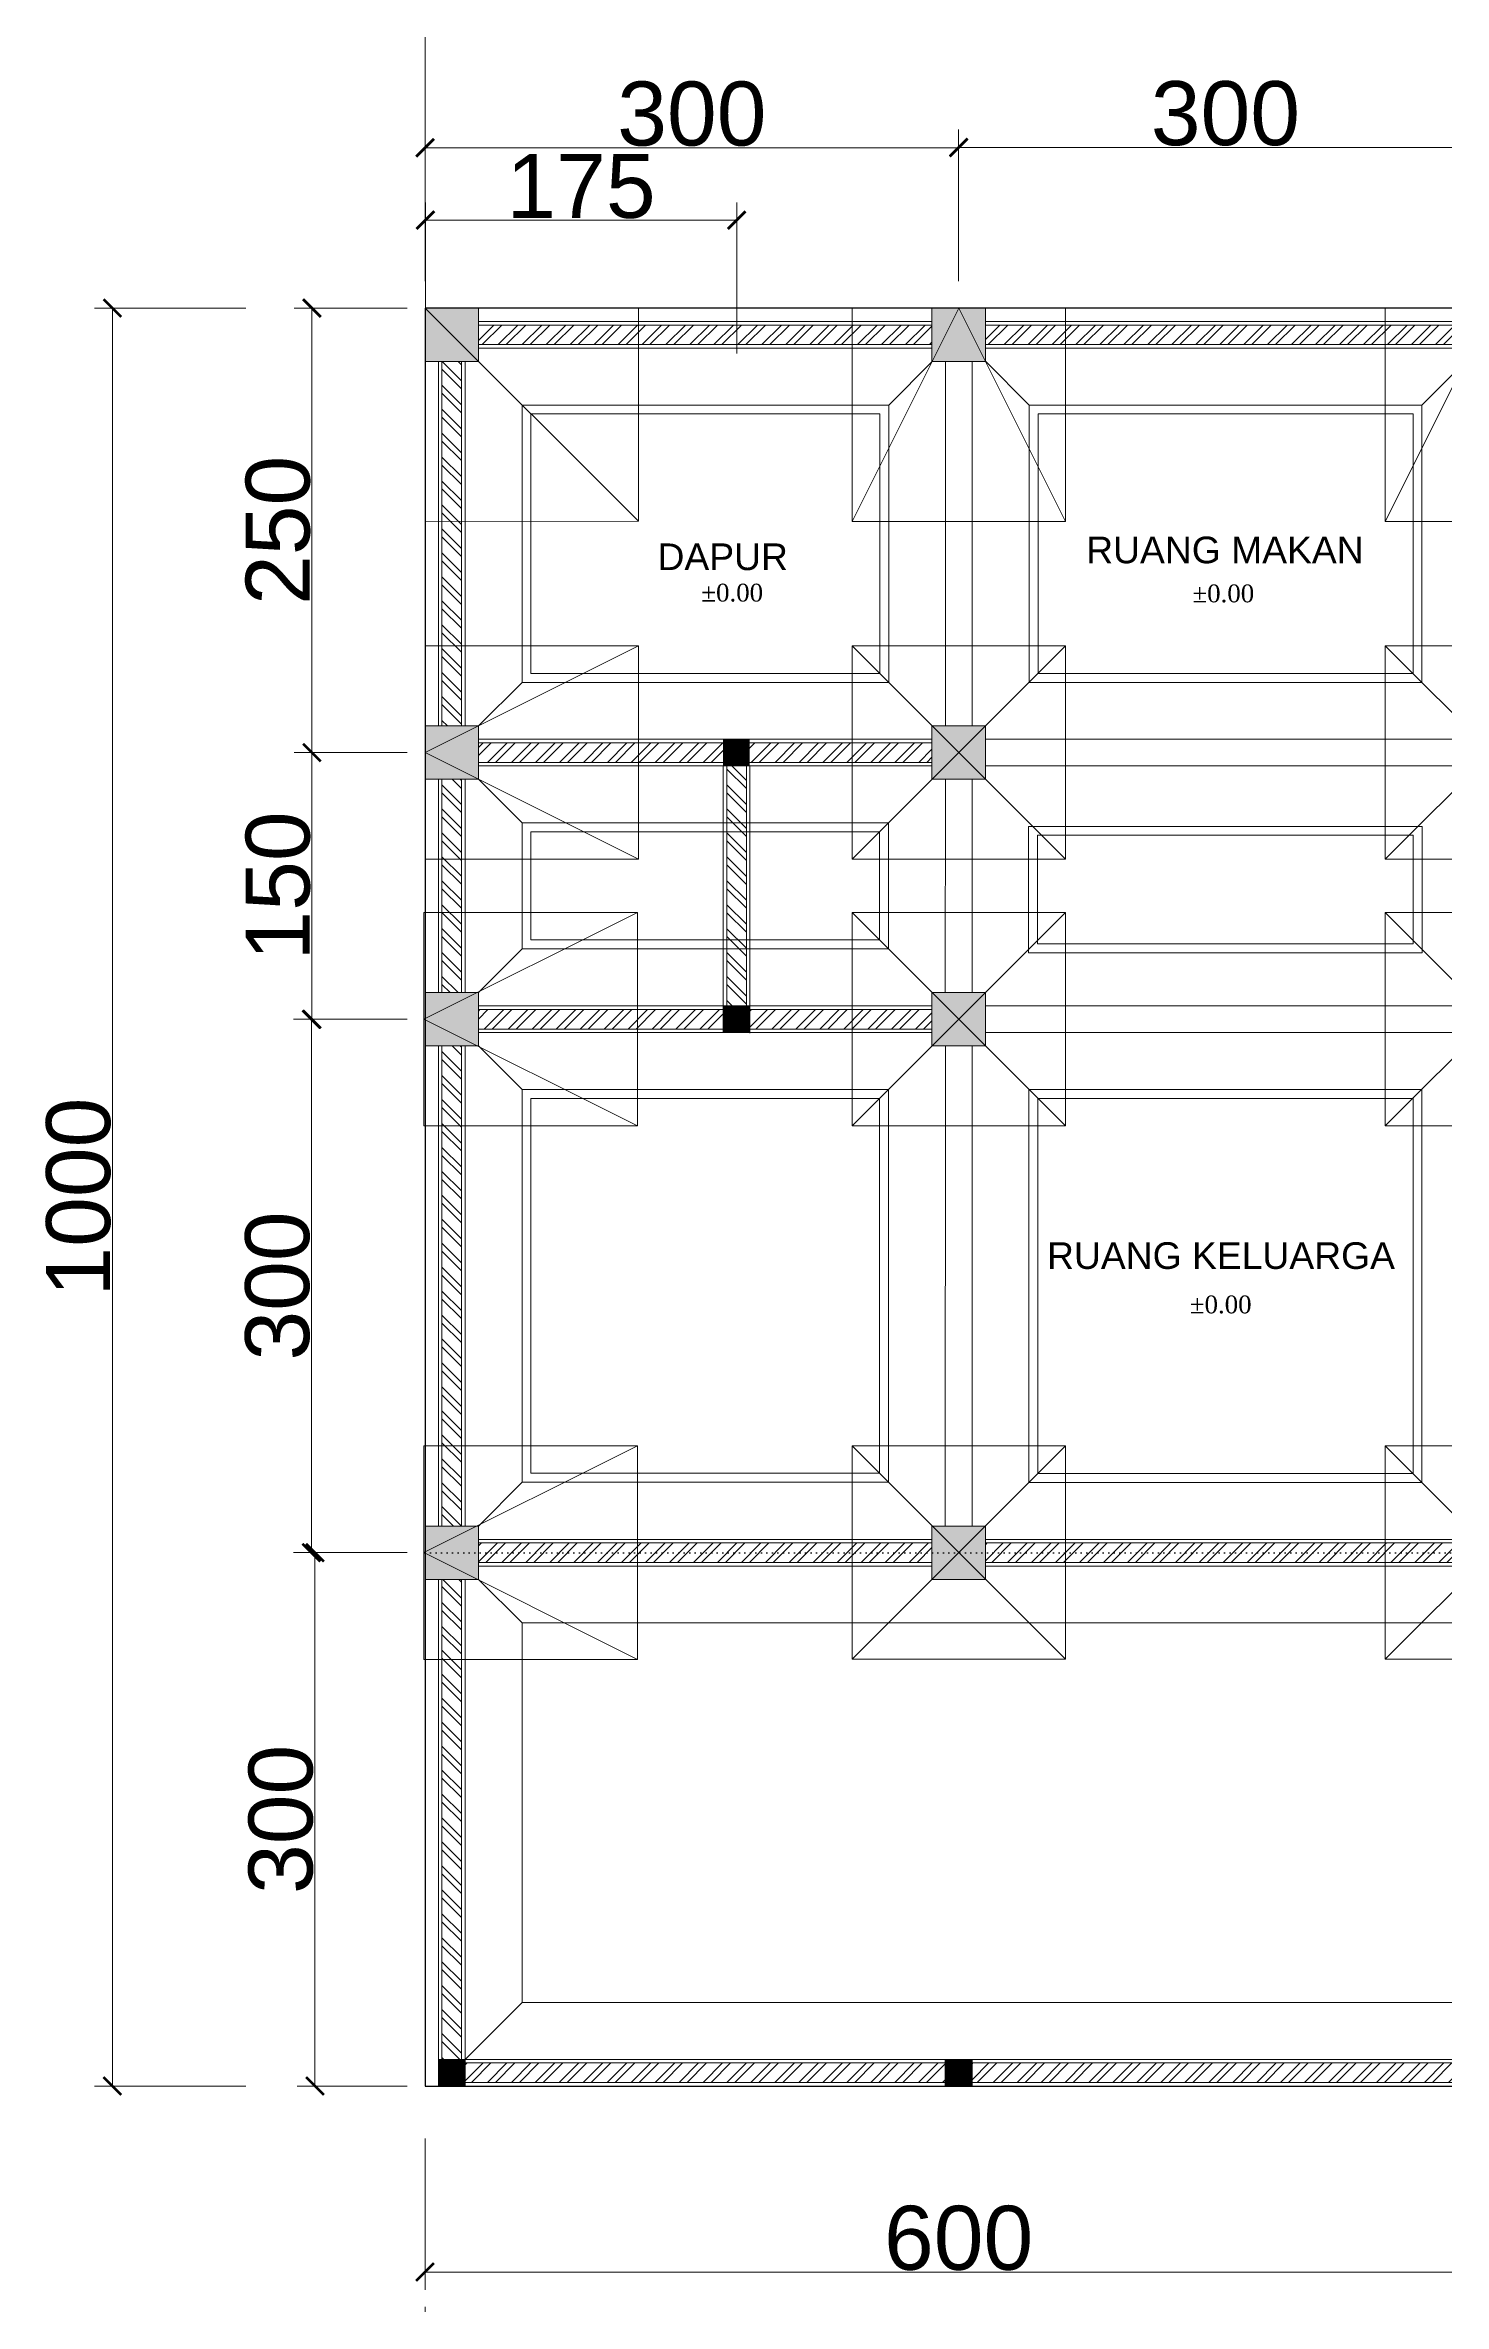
# Model space of a CAD drawing. Header units: millimetres. Extents: x -12161372 to 46643, y -9506984 to 15358.
# Drawn here: x 21673 to 22460, y 1899 to 3170 of the extents above; entities that cross this region are included whole.
import ezdxf

# ---------------------------------------------------------------- set-up
doc = ezdxf.new("R2010")
doc.units = ezdxf.units.MM
doc.linetypes.add('ACAD_ISO07W100', pattern=[3, 0, -3])
for name, color, linetype, lineweight in [('arsiran', 202, 'Continuous', 0), ('dimensi', 50, 'Continuous', 5), ('dinding', 110, 'Continuous', 9), ('kolom', 150, 'Continuous', 13), ('pondasi', 7, 'Continuous', 13), ('teks', 255, 'Continuous', 5)]:
    doc.layers.add(name, color=color, linetype=linetype, lineweight=lineweight)
doc.layers.add('lantai', color=9, linetype='Continuous')
doc.styles.get("Standard").update_dxf_attribs({"font": 'arial.ttf'})
doc.styles.add('teks3', font='times.ttf', dxfattribs={"height": 25})
doc.dimstyles.new('ISO-25', dxfattribs={"dimtxt": 4.5, "dimasz": 10, "dimexe": 10, "dimexo": 10, "dimtad": 1, "dimtxsty": 'Standard', "dimblk": 'ARCHTICK', "dimcen": 2.5, "dimclrt": 256, "dimadec": 0, "dimazin": 0, "dimtfac": 1, "dimtmove": 0, "dimatfit": 3, "dimfxl": 75, "dimfxlon": 1, "dimtfillclr": 256, "dimlwd": -1, "dimlwe": -1, "dimarcsym": 0})
pattern_1 = [(45, (-2274.681, -4513.269), (-6.735192, 6.735192), []), (45, (-2270.191, -4513.269), (-6.735192, 6.735192), [])]

# ---------------------------------------------------------------- blocks, each defined once
blk = doc.blocks.new('_ArchTick')
at = {"color": 0, "linetype": 'ByBlock', "const_width": 0.15}
blk.add_lwpolyline([(-0.5, -0.5), (0.5, 0.5)], dxfattribs=at)
blk = doc.blocks.new('*D294')
at = {"layer": 'Defpoints', "color": 0, "ltscale": 10, "transparency": 16777216}
for p in [(22187, 3112), (21887, 3021.8), (22187, 3021.8)]:
    blk.add_point(p, dxfattribs=at)
at = {"layer": 'dimensi', "color": 0, "ltscale": 10, "transparency": 16777216}
for p, q in [((21887, 3037), (21887, 3122)), ((22187, 3037), (22187, 3122)), ((21887, 3112), (22187, 3112))]:
    blk.add_line(p, q, dxfattribs=at)
at = {"layer": 'dimensi', "color": 0, "ltscale": 10, "transparency": 16777216, "xscale": 10, "yscale": 10, "zscale": 10, "rotation": 180}
blk.add_blockref('_ArchTick', (21887, 3112), dxfattribs=at)
at = {"layer": 'dimensi', "color": 0, "ltscale": 10, "transparency": 16777216, "xscale": 10, "yscale": 10, "zscale": 10}
blk.add_blockref('_ArchTick', (22187, 3112), dxfattribs=at)
at = {"layer": 'dimensi', "ltscale": 10, "transparency": 16777216, "insert": (22037, 3131), "char_height": 4.5, "attachment_point": 5}
blk.add_mtext('{\\H8x;300}', dxfattribs=at)
blk = doc.blocks.new('*D295')
at = {"layer": 'Defpoints', "color": 0, "ltscale": 10, "transparency": 16777216}
for p in [(22487, 3112.2), (22187, 3021.8), (22487, 3021.8)]:
    blk.add_point(p, dxfattribs=at)
at = {"layer": 'dimensi', "color": 0, "ltscale": 10, "transparency": 16777216}
for p, q in [((22187, 3037.2), (22187, 3122.2)), ((22487, 3037.2), (22487, 3122.2)), ((22187, 3112.2), (22487, 3112.2))]:
    blk.add_line(p, q, dxfattribs=at)
at = {"layer": 'dimensi', "color": 0, "ltscale": 10, "transparency": 16777216, "xscale": 10, "yscale": 10, "zscale": 10, "rotation": 180}
blk.add_blockref('_ArchTick', (22187, 3112.2), dxfattribs=at)
at = {"layer": 'dimensi', "color": 0, "ltscale": 10, "transparency": 16777216, "xscale": 10, "yscale": 10, "zscale": 10}
blk.add_blockref('_ArchTick', (22487, 3112.2), dxfattribs=at)
at = {"layer": 'dimensi', "ltscale": 10, "transparency": 16777216, "insert": (22337, 3131.2), "char_height": 4.5, "attachment_point": 5}
blk.add_mtext('{\\H8x;300}', dxfattribs=at)
blk = doc.blocks.new('*D298')
at = {"layer": 'Defpoints', "color": 0, "ltscale": 10, "transparency": 16777216}
for p in [(23087, 3184.1), (21887, 3021.8), (23087, 3021.8)]:
    blk.add_point(p, dxfattribs=at)
at = {"layer": 'dimensi', "color": 0, "ltscale": 10, "transparency": 16777216}
for p, q in [((21887, 3109.1), (21887, 3194.1)), ((23087, 3109.1), (23087, 3194.1)), ((21887, 3184.1), (23087, 3184.1))]:
    blk.add_line(p, q, dxfattribs=at)
at = {"layer": 'dimensi', "color": 0, "ltscale": 10, "transparency": 16777216, "xscale": 10, "yscale": 10, "zscale": 10, "rotation": 180}
blk.add_blockref('_ArchTick', (21887, 3184.1), dxfattribs=at)
at = {"layer": 'dimensi', "color": 0, "ltscale": 10, "transparency": 16777216, "xscale": 10, "yscale": 10, "zscale": 10}
blk.add_blockref('_ArchTick', (23087, 3184.1), dxfattribs=at)
at = {"layer": 'dimensi', "ltscale": 10, "transparency": 16777216, "insert": (22485.3, 3203.1), "char_height": 4.5, "attachment_point": 5}
blk.add_mtext('{\\H8x;1200}', dxfattribs=at)
blk = doc.blocks.new('*D291')
at = {"layer": 'Defpoints', "color": 0, "ltscale": 10, "transparency": 16777216}
for p in [(21887, 3021.8), (21823.4, 2771.8), (21887, 2771.8)]:
    blk.add_point(p, dxfattribs=at)
at = {"layer": 'dimensi', "color": 0, "ltscale": 10, "transparency": 16777216}
for p, q in [((21877, 3021.8), (21813.4, 3021.8)), ((21823.4, 3021.8), (21823.4, 2771.8)), ((21877, 2771.8), (21813.4, 2771.8))]:
    blk.add_line(p, q, dxfattribs=at)
at = {"layer": 'dimensi', "color": 0, "ltscale": 10, "transparency": 16777216, "xscale": 10, "yscale": 10, "zscale": 10}
for p, rotation in [((21823.4, 3021.8), 90), ((21823.4, 2771.8), 270)]:
    blk.add_blockref('_ArchTick', p, dxfattribs=dict(at, rotation=rotation))
at = {"layer": 'dimensi', "ltscale": 10, "transparency": 16777216, "insert": (21804.4, 2896.8), "char_height": 4.5, "attachment_point": 5, "rotation": 90}
blk.add_mtext('{\\H8x;250}', dxfattribs=at)
blk = doc.blocks.new('*D299')
at = {"layer": 'Defpoints', "color": 0, "ltscale": 10, "transparency": 16777216}
for p in [(21887, 2021.8), (23087, 2021.8), (23087, 1822.6)]:
    blk.add_point(p, dxfattribs=at)
at = {"layer": 'dimensi', "color": 0, "ltscale": 10, "transparency": 16777216}
for p, q in [((21887, 1897.6), (21887, 1812.6)), ((23087, 1897.6), (23087, 1812.6)), ((21887, 1822.6), (23087, 1822.6))]:
    blk.add_line(p, q, dxfattribs=at)
at = {"layer": 'dimensi', "color": 0, "ltscale": 10, "transparency": 16777216, "xscale": 10, "yscale": 10, "zscale": 10, "rotation": 180}
blk.add_blockref('_ArchTick', (21887, 1822.6), dxfattribs=at)
at = {"layer": 'dimensi', "color": 0, "ltscale": 10, "transparency": 16777216, "xscale": 10, "yscale": 10, "zscale": 10}
blk.add_blockref('_ArchTick', (23087, 1822.6), dxfattribs=at)
at = {"layer": 'dimensi', "ltscale": 10, "transparency": 16777216, "insert": (22491.8, 1841.6), "char_height": 4.5, "attachment_point": 5}
blk.add_mtext('{\\H8x;1200}', dxfattribs=at)
blk = doc.blocks.new('*D302')
at = {"layer": 'Defpoints', "color": 0, "ltscale": 10, "transparency": 16777216}
for p in [(21887, 2021.8), (22487, 2021.2), (21887, 1917.2)]:
    blk.add_point(p, dxfattribs=at)
at = {"layer": 'dimensi', "color": 0, "ltscale": 10, "transparency": 16777216}
for p, q in [((21887, 1992.2), (21887, 1907.2)), ((22487, 1992.2), (22487, 1907.2)), ((22487, 1917.2), (21887, 1917.2))]:
    blk.add_line(p, q, dxfattribs=at)
at = {"layer": 'dimensi', "color": 0, "ltscale": 10, "transparency": 16777216, "xscale": 10, "yscale": 10, "zscale": 10, "rotation": 180}
blk.add_blockref('_ArchTick', (21887, 1917.2), dxfattribs=at)
at = {"layer": 'dimensi', "color": 0, "ltscale": 10, "transparency": 16777216, "xscale": 10, "yscale": 10, "zscale": 10}
blk.add_blockref('_ArchTick', (22487, 1917.2), dxfattribs=at)
at = {"layer": 'dimensi', "ltscale": 10, "transparency": 16777216, "insert": (22187, 1936.2), "char_height": 4.5, "attachment_point": 5}
blk.add_mtext('{\\H8x;600}', dxfattribs=at)
blk = doc.blocks.new('*D303')
at = {"layer": 'Defpoints', "color": 0, "ltscale": 10, "transparency": 16777216}
for p in [(21887, 2771.8), (21823.4, 2621.8), (21887, 2621.8)]:
    blk.add_point(p, dxfattribs=at)
at = {"layer": 'dimensi', "color": 0, "ltscale": 10, "transparency": 16777216}
for p, q in [((21877, 2771.8), (21813.4, 2771.8)), ((21823.4, 2771.8), (21823.4, 2621.8)), ((21877, 2621.8), (21813.4, 2621.8))]:
    blk.add_line(p, q, dxfattribs=at)
at = {"layer": 'dimensi', "color": 0, "ltscale": 10, "transparency": 16777216, "xscale": 10, "yscale": 10, "zscale": 10}
for p, rotation in [((21823.4, 2771.8), 90), ((21823.4, 2621.8), 270)]:
    blk.add_blockref('_ArchTick', p, dxfattribs=dict(at, rotation=rotation))
at = {"layer": 'dimensi', "ltscale": 10, "transparency": 16777216, "insert": (21804.4, 2696.8), "char_height": 4.5, "attachment_point": 5, "rotation": 90}
blk.add_mtext('{\\H8x;150}', dxfattribs=at)
blk = doc.blocks.new('*D304')
at = {"layer": 'Defpoints', "color": 0, "ltscale": 10, "transparency": 16777216}
for p in [(21887, 2621.8), (21823.1, 2321.8), (21887, 2321.8)]:
    blk.add_point(p, dxfattribs=at)
at = {"layer": 'dimensi', "color": 0, "ltscale": 10, "transparency": 16777216}
for p, q in [((21877, 2621.8), (21813.1, 2621.8)), ((21823.1, 2621.8), (21823.1, 2321.8)), ((21877, 2321.8), (21813.1, 2321.8))]:
    blk.add_line(p, q, dxfattribs=at)
at = {"layer": 'dimensi', "color": 0, "ltscale": 10, "transparency": 16777216, "xscale": 10, "yscale": 10, "zscale": 10}
for p, rotation in [((21823.1, 2621.8), 90), ((21823.1, 2321.8), 270)]:
    blk.add_blockref('_ArchTick', p, dxfattribs=dict(at, rotation=rotation))
at = {"layer": 'dimensi', "ltscale": 10, "transparency": 16777216, "insert": (21804.1, 2471.8), "char_height": 4.5, "attachment_point": 5, "rotation": 90}
blk.add_mtext('{\\H8x;300}', dxfattribs=at)
blk = doc.blocks.new('*D305')
at = {"layer": 'Defpoints', "color": 0, "ltscale": 10, "transparency": 16777216}
for p in [(21887, 2321.8), (21825.1, 2021.8), (21887, 2021.8)]:
    blk.add_point(p, dxfattribs=at)
at = {"layer": 'dimensi', "color": 0, "ltscale": 10, "transparency": 16777216}
for p, q in [((21877, 2321.8), (21815.1, 2321.8)), ((21825.1, 2321.8), (21825.1, 2021.8)), ((21877, 2021.8), (21815.1, 2021.8))]:
    blk.add_line(p, q, dxfattribs=at)
at = {"layer": 'dimensi', "color": 0, "ltscale": 10, "transparency": 16777216, "xscale": 10, "yscale": 10, "zscale": 10}
for p, rotation in [((21825.1, 2321.8), 90), ((21825.1, 2021.8), 270)]:
    blk.add_blockref('_ArchTick', p, dxfattribs=dict(at, rotation=rotation))
at = {"layer": 'dimensi', "ltscale": 10, "transparency": 16777216, "insert": (21806, 2171.8), "char_height": 4.5, "attachment_point": 5, "rotation": 90}
blk.add_mtext('{\\H8x;300}', dxfattribs=at)
blk = doc.blocks.new('*D308')
at = {"layer": 'Defpoints', "color": 0, "ltscale": 10, "transparency": 16777216}
for p in [(21887, 3021.8), (21711.2, 2021.8), (21894.5, 2021.8)]:
    blk.add_point(p, dxfattribs=at)
at = {"layer": 'dimensi', "color": 0, "ltscale": 10, "transparency": 16777216}
for p, q in [((21786.2, 3021.8), (21701.2, 3021.8)), ((21711.2, 3021.8), (21711.2, 2021.8)), ((21786.2, 2021.8), (21701.2, 2021.8))]:
    blk.add_line(p, q, dxfattribs=at)
at = {"layer": 'dimensi', "color": 0, "ltscale": 10, "transparency": 16777216, "xscale": 10, "yscale": 10, "zscale": 10}
for p, rotation in [((21711.2, 3021.8), 90), ((21711.2, 2021.8), 270)]:
    blk.add_blockref('_ArchTick', p, dxfattribs=dict(at, rotation=rotation))
at = {"layer": 'dimensi', "ltscale": 10, "transparency": 16777216, "insert": (21692.2, 2521.8), "char_height": 4.5, "attachment_point": 5, "rotation": 90}
blk.add_mtext('{\\H8x;1000}', dxfattribs=at)
blk = doc.blocks.new('*U24')
at = {"layer": 'arsiran'}
h = blk.add_hatch(dxfattribs=at)
h.set_pattern_fill('ANSI32', color=256)
h.set_pattern_definition([(45, (-2289.681, -4513.269), (-6.735192, 6.735192), []), (45, (-2285.191, -4513.269), (-6.735192, 6.735192), [])])
h.paths.add_polyline_path([(0, 5.5), (0, -5.5), (255, -5.5), (255, 5.5)])
blk.add_lwpolyline([(0, -5.5), (255, -5.5), (255, 5.5), (0, 5.5)], close=True, dxfattribs=at)
at = {"layer": 'dinding'}
blk.add_lwpolyline([(0, -7.5), (255, -7.5), (255, 7.5), (0, 7.5)], close=True, dxfattribs=at)
blk = doc.blocks.new('*U4')
at = {"layer": 'arsiran'}
h = blk.add_hatch(dxfattribs=at)
h.set_pattern_fill('ANSI32', color=256)
h.set_pattern_definition(pattern_1)
h.paths.add_polyline_path([(0, 5.5), (0, -5.5), (270, -5.5), (270, 5.5)])
blk.add_lwpolyline([(0, -5.5), (270, -5.5), (270, 5.5), (0, 5.5)], close=True, dxfattribs=at)
at = {"layer": 'dinding'}
blk.add_lwpolyline([(0, -7.5), (270, -7.5), (270, 7.5), (0, 7.5)], close=True, dxfattribs=at)
blk = doc.blocks.new('*U23')
at = {"layer": 'arsiran'}
h = blk.add_hatch(dxfattribs=at)
h.set_pattern_fill('ANSI32', color=256)
h.set_pattern_definition([(45, (-2339.681, -4513.269), (-6.735192, 6.735192), []), (45, (-2335.191, -4513.269), (-6.735192, 6.735192), [])])
h.paths.add_polyline_path([(0, 5.5), (0, -5.5), (205, -5.5), (205, 5.5)])
blk.add_lwpolyline([(0, -5.5), (205, -5.5), (205, 5.5), (0, 5.5)], close=True, dxfattribs=at)
at = {"layer": 'dinding'}
blk.add_lwpolyline([(0, -7.5), (205, -7.5), (205, 7.5), (0, 7.5)], close=True, dxfattribs=at)
blk = doc.blocks.new('*U9')
at = {"layer": 'arsiran'}
h = blk.add_hatch(dxfattribs=at)
h.set_pattern_fill('ANSI32', color=256)
h.set_pattern_definition([(45, (-2424.681, -4513.269), (-6.735192, 6.735192), []), (45, (-2420.191, -4513.269), (-6.735192, 6.735192), [])])
h.paths.add_polyline_path([(0, 5.5), (0, -5.5), (120, -5.5), (120, 5.5)])
blk.add_lwpolyline([(0, -5.5), (120, -5.5), (120, 5.5), (0, 5.5)], close=True, dxfattribs=at)
at = {"layer": 'dinding'}
blk.add_lwpolyline([(0, -7.5), (120, -7.5), (120, 7.5), (0, 7.5)], close=True, dxfattribs=at)
blk = doc.blocks.new('*U10')
at = {"layer": 'arsiran'}
h = blk.add_hatch(dxfattribs=at)
h.set_pattern_fill('ANSI32', color=256)
h.set_pattern_definition(pattern_1)
h.paths.add_polyline_path([(0, 5.5), (0, -5.5), (270, -5.5), (270, 5.5)])
blk.add_lwpolyline([(0, -5.5), (270, -5.5), (270, 5.5), (0, 5.5)], close=True, dxfattribs=at)
at = {"layer": 'dinding'}
blk.add_lwpolyline([(0, -7.5), (270, -7.5), (270, 7.5), (0, 7.5)], close=True, dxfattribs=at)
blk = doc.blocks.new('*U8')
at = {"layer": 'arsiran'}
h = blk.add_hatch(dxfattribs=at)
h.set_pattern_fill('ANSI32', color=256)
h.set_pattern_definition([(45, (-2409.681, -4513.269), (-6.735192, 6.735192), []), (45, (-2405.191, -4513.269), (-6.735192, 6.735192), [])])
h.paths.add_polyline_path([(0, 5.5), (0, -5.5), (135, -5.5), (135, 5.5)])
blk.add_lwpolyline([(0, -5.5), (135, -5.5), (135, 5.5), (0, 5.5)], close=True, dxfattribs=at)
at = {"layer": 'dinding'}
blk.add_lwpolyline([(0, -7.5), (135, -7.5), (135, 7.5), (0, 7.5)], close=True, dxfattribs=at)
blk = doc.blocks.new('2')
at = {"layer": 'pondasi', "ltscale": 10}
for p, q in [((24443.1, -926.5), (24563.1, -806.5)), ((24443.1, -806.5), (24563.1, -926.5))]:
    blk.add_line(p, q, dxfattribs=at)
blk.add_lwpolyline([(24443.1, -926.5), (24563.1, -926.5), (24563.1, -806.5), (24443.1, -806.5)], close=True, dxfattribs=at)
blk = doc.blocks.new('3')
at = {"layer": 'pondasi', "ltscale": 10}
for q in [(24443.1, -726.5), (24563.1, -726.5)]:
    blk.add_line((24503.1, -606.5), q, dxfattribs=at)
blk.add_lwpolyline([(24443.1, -606.5), (24443.1, -726.5), (24563.1, -726.5), (24563.1, -606.5)], close=True, dxfattribs=at)
blk = doc.blocks.new('1')
at = {"layer": 'pondasi', "ltscale": 10}
blk.add_line((24293.9, -605.7), (24413.8, -485.7), dxfattribs=at)
blk.add_lwpolyline([(24413.9, -605.7), (24413.8, -485.7), (24293.8, -485.7), (24293.9, -605.7)], close=True, dxfattribs=at)
blk = doc.blocks.new('*U48')
at = {"layer": 'arsiran'}
h = blk.add_hatch(dxfattribs=at)
h.set_pattern_fill('ANSI32', color=256)
h.set_pattern_definition([(45, (-2259.737, -4513.269), (-6.735192, 6.735192), []), (45, (-2255.247, -4513.269), (-6.735192, 6.735192), [])])
h.paths.add_polyline_path([(0, 5.5), (0, -5.5), (284.9, -5.5), (284.9, 5.5)])
blk.add_lwpolyline([(0, -5.5), (284.9, -5.5), (284.9, 5.5), (0, 5.5)], close=True, dxfattribs=at)
at = {"layer": 'dinding'}
blk.add_lwpolyline([(0, -7.5), (284.9, -7.5), (284.9, 7.5), (0, 7.5)], close=True, dxfattribs=at)
blk = doc.blocks.new('*D316')
at = {"layer": 'Defpoints', "color": 0, "ltscale": 10, "transparency": 16777216}
for p in [(22062.2, 3071.3), (22062.2, 2771.2), (21887.2, 2598.7)]:
    blk.add_point(p, dxfattribs=at)
at = {"layer": 'dimensi', "color": 0, "ltscale": 10, "transparency": 16777216}
for p, q in [((21887.2, 2996.3), (21887.2, 3081.3)), ((22062.2, 2996.3), (22062.2, 3081.3)), ((21887.2, 3071.3), (22062.2, 3071.3))]:
    blk.add_line(p, q, dxfattribs=at)
at = {"layer": 'dimensi', "color": 0, "ltscale": 10, "transparency": 16777216, "xscale": 10, "yscale": 10, "zscale": 10, "rotation": 180}
blk.add_blockref('_ArchTick', (21887.2, 3071.3), dxfattribs=at)
at = {"layer": 'dimensi', "color": 0, "ltscale": 10, "transparency": 16777216, "xscale": 10, "yscale": 10, "zscale": 10}
blk.add_blockref('_ArchTick', (22062.2, 3071.3), dxfattribs=at)
at = {"layer": 'dimensi', "ltscale": 10, "transparency": 16777216, "insert": (21974.7, 3090.3), "char_height": 4.5, "attachment_point": 5}
blk.add_mtext('{\\H8x;175}', dxfattribs=at)

msp = doc.modelspace()

# ---------------------------------------------------------------- hatches: boundary and pattern name
at = {"layer": 'kolom'}
h = msp.add_hatch(color=256, dxfattribs=at)
h.dxf.hatch_style = 1
h.paths.add_polyline_path([(21917.011, 2991.791), (21917.011, 3021.791), (21887.011, 3021.791), (21887.011, 2991.791)])
h = msp.add_hatch(color=256, dxfattribs=at)
h.dxf.hatch_style = 1
h.paths.add_polyline_path([(22202.011, 2991.791), (22202.011, 3021.791), (22172.011, 3021.791), (22172.011, 2991.791)])
h = msp.add_hatch(color=256, dxfattribs=at)
h.dxf.hatch_style = 1
h.paths.add_polyline_path([(21917.011, 2756.791), (21917.011, 2786.791), (21887.011, 2786.791), (21887.011, 2756.791)])
h = msp.add_hatch(color=256, dxfattribs=at)
h.dxf.hatch_style = 1
h.paths.add_polyline_path([(22202.011, 2756.866), (22202.011, 2786.866), (22172.011, 2786.866), (22172.011, 2756.866)])
h = msp.add_hatch(color=256, dxfattribs=at)
h.dxf.hatch_style = 1
h.paths.add_polyline_path([(22069.469, 2779.289), (22054.469, 2779.289), (22054.469, 2764.289), (22069.469, 2764.289)])
h = msp.add_hatch(color=256, dxfattribs=at)
h.dxf.hatch_style = 1
h.paths.add_polyline_path([(21917.011, 2606.791), (21917.011, 2636.791), (21887.011, 2636.791), (21887.011, 2606.791)])
h = msp.add_hatch(color=256, dxfattribs=at)
h.dxf.hatch_style = 1
h.paths.add_polyline_path([(22202.011, 2606.791), (22202.011, 2636.791), (22172.011, 2636.791), (22172.011, 2606.791)])
h = msp.add_hatch(color=256, dxfattribs=at)
h.dxf.hatch_style = 1
h.paths.add_polyline_path([(22069.536, 2629.283), (22054.536, 2629.283), (22054.536, 2614.283), (22069.536, 2614.283)])
h = msp.add_hatch(color=256, dxfattribs=at)
h.dxf.hatch_style = 1
h.paths.add_polyline_path([(21917.011, 2306.791), (21917.011, 2336.791), (21887.011, 2336.791), (21887.011, 2306.791)])
h = msp.add_hatch(color=256, dxfattribs=at)
h.dxf.hatch_style = 1
h.paths.add_polyline_path([(22202.011, 2306.791), (22202.011, 2336.791), (22172.011, 2336.791), (22172.011, 2306.791)])
h = msp.add_hatch(color=256, dxfattribs=at)
h.dxf.hatch_style = 1
h.paths.add_polyline_path([(21909.511, 2036.791), (21894.511, 2036.791), (21894.511, 2021.791), (21909.511, 2021.791)])
h = msp.add_hatch(color=256, dxfattribs=at)
h.dxf.hatch_style = 1
h.paths.add_polyline_path([(22194.511, 2036.791), (22179.511, 2036.791), (22179.511, 2021.791), (22194.511, 2021.791)])

# ---------------------------------------------------------------- linework, layer by layer
for p, q in [((22069.519, 2629.283), (22069.519, 2614.283)), ((22069.519, 2628.906), (22069.519, 2613.906)), ((21909.511, 2036.791), (21909.511, 2021.791)), ((22194.511, 2036.791), (22194.511, 2021.791))]:
    msp.add_line(p, q, dxfattribs=at)
for points in [[(21887.011, 2991.791), (21917.011, 2991.791), (21917.011, 3021.791), (21887.011, 3021.791)], [(22172.011, 2991.791), (22202.011, 2991.791), (22202.011, 3021.791), (22172.011, 3021.791)], [(21887.011, 2756.791), (21917.011, 2756.791), (21917.011, 2786.791), (21887.011, 2786.791)], [(22172.011, 2756.866), (22202.011, 2756.866), (22202.011, 2786.866), (22172.011, 2786.866)], [(21887.011, 2606.791), (21917.011, 2606.791), (21917.011, 2636.791), (21887.011, 2636.791)], [(22172.011, 2606.791), (22202.011, 2606.791), (22202.011, 2636.791), (22172.011, 2636.791)], [(22054.519, 2614.283), (22069.519, 2614.283), (22069.519, 2629.283), (22054.519, 2629.283)], [(21887.011, 2306.791), (21917.011, 2306.791), (21917.011, 2336.791), (21887.011, 2336.791)], [(22172.011, 2306.791), (22202.011, 2306.791), (22202.011, 2336.791), (22172.011, 2336.791)], [(21894.511, 2021.791), (21909.511, 2021.791), (21909.511, 2036.791), (21894.511, 2036.791)], [(22179.511, 2021.791), (22194.511, 2021.791), (22194.511, 2036.791), (22179.511, 2036.791)]]:
    msp.add_lwpolyline(points, close=True, dxfattribs=at)
at = {"layer": 'lantai', "linetype": 'ACAD_ISO07W100'}
msp.add_line((21887.011, 2321.791), (22487.011, 2321.791), dxfattribs=at)
at = {"layer": 'lantai'}
msp.add_lwpolyline([(21887.011, 2021.791), (23087.011, 2021.791), (23087.011, 3021.791), (21887.011, 3021.791)], close=True, dxfattribs=at)
at = {"layer": 'pondasi', "ltscale": 10}
for p, q in [((22172.142, 2991.791), (22147.684, 2967.291)), ((22202.011, 2992.053), (22226.65, 2967.291)), ((22472.011, 2991.791), (22447.511, 2967.291)), ((21917.011, 2786.783), (21941.511, 2811.257)), ((21916.995, 2756.791), (21941.511, 2732.291)), ((21917.011, 2636.791), (21941.511, 2661.439)), ((21917.011, 2606.791), (21941.511, 2582.291)), ((21941.511, 2361.434), (21917.011, 2336.791)), ((21917.011, 2306.791), (21941.511, 2282.291)), ((21941.511, 2068.791), (21909.511, 2036.791))]:
    msp.add_line(p, q, dxfattribs=at)
for points in [[(22179.65, 2786.866), (22194.65, 2786.866), (22194.65, 2991.791), (22179.65, 2991.791)], [(21941.511, 2967.291), (22147.684, 2967.291), (22147.684, 2811.257), (21941.511, 2811.257)], [(21946.511, 2962.291), (22142.684, 2962.291), (22142.684, 2816.257), (21946.511, 2816.257)], [(22226.65, 2967.291), (22447.511, 2967.291), (22447.511, 2811.291), (22226.65, 2811.291)], [(22231.65, 2962.291), (22442.511, 2962.291), (22442.511, 2816.291), (22231.65, 2816.291)], [(22202.011, 2779.291), (22202.011, 2764.291), (22472.011, 2764.291), (22472.011, 2779.291)], [(22179.511, 2636.791), (22194.511, 2636.791), (22194.65, 2756.866), (22179.65, 2756.866)], [(21941.511, 2732.291), (22147.502, 2732.291), (22147.502, 2661.439), (21941.511, 2661.439)], [(21946.511, 2727.291), (22142.502, 2727.291), (22142.502, 2666.439), (21946.511, 2666.439)], [(22226.325, 2730.291), (22447.541, 2730.291), (22447.541, 2659.261), (22226.325, 2659.261)], [(22231.325, 2725.291), (22442.541, 2725.291), (22442.541, 2664.261), (22231.325, 2664.261)], [(22202.011, 2629.291), (22202.011, 2614.291), (22472.011, 2614.291), (22472.011, 2629.291)], [(22179.511, 2336.791), (22194.511, 2336.791), (22194.65, 2606.791), (22179.65, 2606.791)], [(21941.511, 2582.291), (22147.507, 2582.291), (22147.507, 2361.434), (21941.511, 2361.434)], [(22226.511, 2582.291), (22447.488, 2582.291), (22447.488, 2361.314), (22226.511, 2361.314)], [(21946.511, 2577.291), (22142.507, 2577.291), (22142.507, 2366.434), (21946.511, 2366.434)], [(22231.511, 2577.291), (22442.488, 2577.291), (22442.488, 2366.314), (22231.511, 2366.314)], [(21941.511, 2282.291), (23032.511, 2282.291), (23032.511, 2068.791), (21941.511, 2068.791)]]:
    msp.add_lwpolyline(points, close=True, dxfattribs=at)

# ---------------------------------------------------------------- block references
at = {"layer": 'dinding'}
for name, p in [('*U24', (21917.011, 3006.791)), ('*U4', (22202.011, 3006.791)), ('*U24', (21917.011, 2771.791)), ('*U24', (21917.011, 2621.791)), ('*U24', (21917.011, 2321.791)), ('*U4', (22202.011, 2321.791)), ('*U4', (21909.511, 2029.291)), ('*U48', (22194.511, 2029.291))]:
    msp.add_blockref(name, p, dxfattribs=at)
at = {"layer": 'dinding', "rotation": 270}
for name, p in [('*U23', (21902.011, 2991.791)), ('*U9', (21902.011, 2756.791)), ('*U8', (22062.155, 2764.291)), ('*U10', (21902.011, 2606.791)), ('*U10', (21902.011, 2306.791))]:
    msp.add_blockref(name, p, dxfattribs=at)
at = {"layer": 'pondasi'}
for name, p, rotation in [('1', (22492.754, 27315.69), 270), ('3', (21280.494, -21731.298), 90), ('3', (21279.869, -21881.298), 90), ('3', (21279.869, -22181.298), 90)]:
    msp.add_blockref(name, p, dxfattribs=dict(at, rotation=rotation))
for name, p in [('3', (-2315.94, 3628.308)), ('3', (-2016.264, 3628.308)), ('2', (-2315.937, 3638.308)), ('2', (-2016.262, 3638.308)), ('2', (-2315.937, 3488.308)), ('2', (-2016.262, 3488.308)), ('2', (-2315.937, 3188.308)), ('2', (-2016.262, 3188.308))]:
    msp.add_blockref(name, p, dxfattribs=at)

# ---------------------------------------------------------------- texts
at = {"layer": 'teks', "ltscale": 10, "char_height": 15, "attachment_point": 1}
for s, width, insert in [('DAPUR', 126.22509, (22017.687, 2889.461)), ('RUANG MAKAN', 161.62992, (22258.709, 2893.283)), ('RUANG KELUARGA', 281.53599, (22236.701, 2496.382))]:
    msp.add_mtext_dynamic_manual_height_columns(s, width=width, gutter_width=100, heights=[0], dxfattribs=dict(at, insert=insert))
at = {"layer": 'teks', "char_height": 10, "attachment_point": 5, "style": 'teks3'}
for insert in [(22054.687, 2861.679), (22330.808, 2861.236), (22329.341, 2461.298)]:
    msp.add_mtext_dynamic_manual_height_columns('\\pxi-3,l4,t4;%%P0.00', width=79.47508, gutter_width=15, heights=[0], dxfattribs=dict(at, insert=insert))

# ---------------------------------------------------------------- dimensions: what is measured, and where the dimension line sits
at = {"layer": 'dimensi', "ltscale": 10}
for base, p1, p2, picture, middle in [((23087.011, 3184.053), (21887.011, 3021.791), (23087.011, 3021.791), '*D298', (22485.254, 3184.053)), ((23087.011, 1822.557), (21887.011, 2021.791), (23087.011, 2021.791), '*D299', (22491.756, 1822.557))]:
    dim = msp.add_linear_dim(base=base, p1=p1, p2=p2, text='{\\H8x;<>}', dimstyle='ISO-25', dxfattribs=at)
    dim.commit()
    dim.dimension.update_dxf_attribs({"geometry": picture, "text_midpoint": middle, "dimtype": 160})
for base, p1, p2, picture, middle in [((22187.011, 3112.001), (21887.011, 3021.791), (22187.011, 3021.791), '*D294', (22037.011, 3131.019)), ((22487.011, 3112.176), (22187.011, 3021.791), (22487.011, 3021.791), '*D295', (22337.011, 3131.194)), ((22062.155, 3071.266), (21887.155, 2598.731), (22062.155, 2771.166), '*D316', (21974.655, 3090.272)), ((21887.011, 1917.233), (22487.011, 2021.166), (21887.011, 2021.791), '*D302', (22187.011, 1936.239))]:
    dim = msp.add_linear_dim(base=base, p1=p1, p2=p2, text='{\\H8x;<>}', dimstyle='ISO-25', dxfattribs=at)
    dim.commit()
    dim.dimension.update_dxf_attribs({"geometry": picture, "text_midpoint": middle})
for base, p1, p2, picture, middle in [((21711.228, 2021.791), (21887.011, 3021.791), (21894.511, 2021.791), '*D308', (21692.223, 2521.791)), ((21823.437, 2771.791), (21887.011, 3021.791), (21887.011, 2771.791), '*D291', (21804.432, 2896.791)), ((21823.366, 2621.791), (21887.011, 2771.791), (21887.011, 2621.791), '*D303', (21804.36, 2696.791)), ((21823.149, 2321.791), (21887.011, 2621.791), (21887.011, 2321.791), '*D304', (21804.131, 2471.791)), ((21825.062, 2021.791), (21887.011, 2321.791), (21887.011, 2021.791), '*D305', (21806.044, 2171.791))]:
    dim = msp.add_linear_dim(base=base, p1=p1, p2=p2, angle=90, text='{\\H8x;<>}', dimstyle='ISO-25', dxfattribs=at)
    dim.commit()
    dim.dimension.update_dxf_attribs({"geometry": picture, "text_midpoint": middle})

doc.saveas('drawing.dxf')
